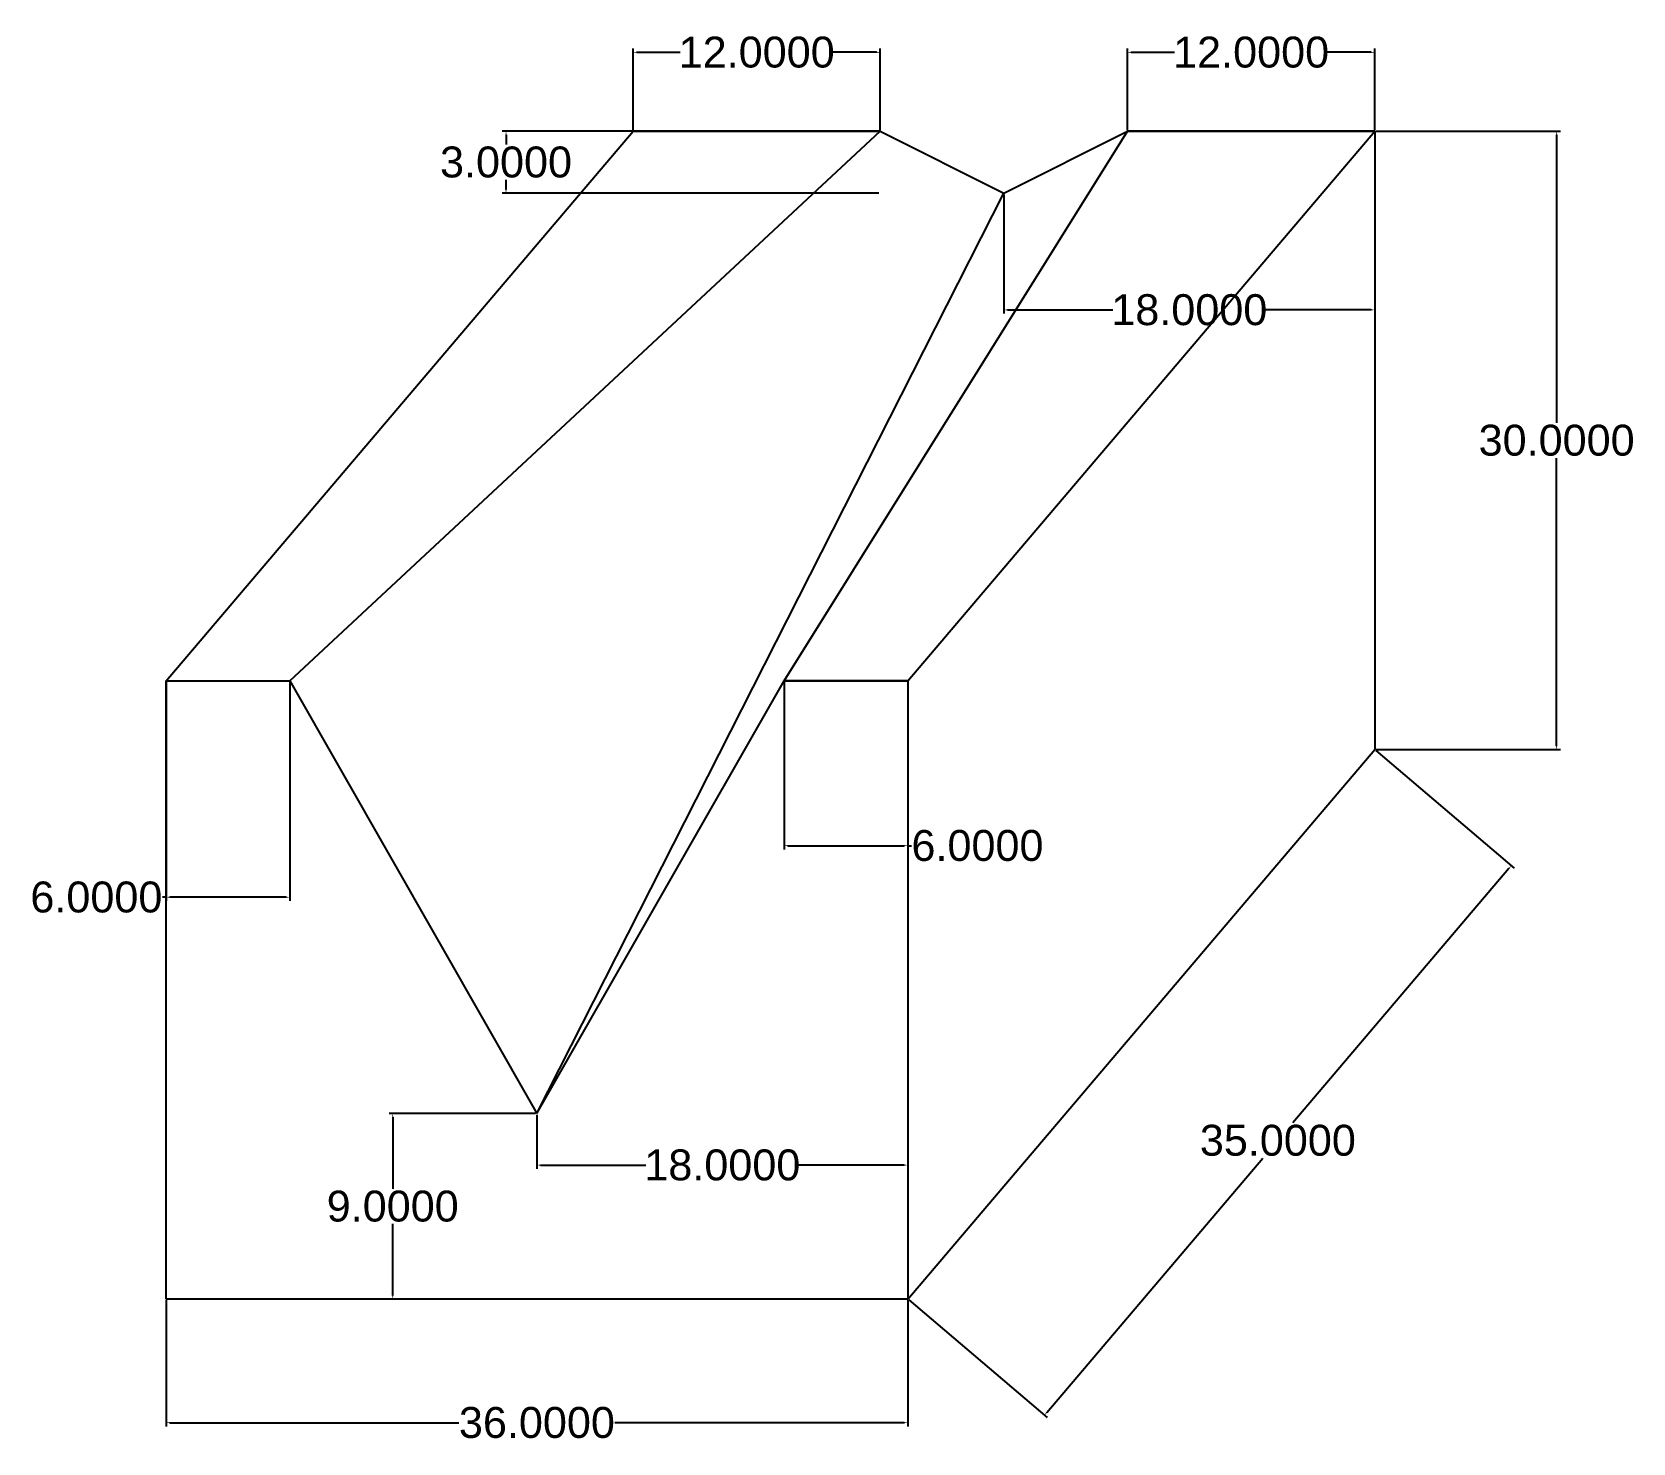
# Model space of a CAD drawing. Header units: inches. Extents: x 53 to 130.7, y 20.5 to 89.
import ezdxf

# ---------------------------------------------------------------- set-up
doc = ezdxf.new("R2010")
doc.units = ezdxf.units.IN
doc.header["$MEASUREMENT"] = 0
doc.styles.get("Standard").update_dxf_attribs({"font": 'arial.ttf'})
doc.dimstyles.get("Standard").update_dxf_attribs({"dimtxt": 1.5, "dimasz": 0.18, "dimexe": 0.18, "dimexo": 0.0625, "dimgap": 0.09, "dimtad": 0, "dimtih": 1, "dimtoh": 1, "dimdec": 4, "dimzin": 0, "dimdsep": 46, "dimtxsty": 'Standard', "dimcen": 0.09, "dimadec": 0, "dimazin": 0, "dimtfac": 1, "dimtdec": 4, "dimtofl": 0, "dimtmove": 0, "dimatfit": 3, "dimfxl": 1, "dimtolj": 1, "dimtzin": 0, "dimarcsym": 0})

# ---------------------------------------------------------------- blocks, each defined once
blk = doc.blocks.new('*D4')
at = {"color": 0, "lineweight": -2, "transparency": 16777216}
for p, q in [((82.168, 84.23), (82.168, 88.18)), ((82.348, 88), (84.455, 88)), ((93.988, 88), (91.881, 88)), ((94.168, 84.23), (94.168, 88.18))]:
    blk.add_line(p, q, dxfattribs=at)
at = {"color": 0, "lineweight": 35, "transparency": 16777216}
for points in [[(82.348, 88.03), (82.348, 87.97), (82.168, 88)], [(93.988, 88.03), (93.988, 87.97), (94.168, 88)]]:
    blk.add_solid(points, dxfattribs=at)
at = {"layer": 'Defpoints', "color": 0, "lineweight": 35, "transparency": 16777216}
for p in [(94.168, 88), (82.168, 84.168), (94.168, 84.168)]:
    blk.add_point(p, dxfattribs=at)
at = {"color": 0, "lineweight": 35, "transparency": 16777216, "insert": (88.168, 88), "char_height": 1.5, "attachment_point": 5}
blk.add_mtext('\\A1;12.0000', dxfattribs=at)
blk = doc.blocks.new('*D5')
at = {"color": 0, "lineweight": -2, "transparency": 16777216}
for p, q in [((106.168, 84.23), (106.168, 88.18)), ((106.348, 88), (108.455, 88)), ((117.988, 88), (115.881, 88)), ((118.168, 84.23), (118.168, 88.18))]:
    blk.add_line(p, q, dxfattribs=at)
at = {"color": 0, "lineweight": 35, "transparency": 16777216}
for points in [[(106.348, 88.03), (106.348, 87.97), (106.168, 88)], [(117.988, 88.03), (117.988, 87.97), (118.168, 88)]]:
    blk.add_solid(points, dxfattribs=at)
at = {"layer": 'Defpoints', "color": 0, "lineweight": 35, "transparency": 16777216}
for p in [(118.168, 88), (106.168, 84.168), (118.168, 84.168)]:
    blk.add_point(p, dxfattribs=at)
at = {"color": 0, "lineweight": 35, "transparency": 16777216, "insert": (112.168, 88), "char_height": 1.5, "attachment_point": 5}
blk.add_mtext('\\A1;12.0000', dxfattribs=at)
blk = doc.blocks.new('*D6')
at = {"color": 0, "lineweight": -2, "transparency": 16777216}
for p, q in [((94.105, 84.168), (75.82, 84.168)), ((76, 83.988), (76, 83.524)), ((76, 81.348), (76, 81.812)), ((94.105, 81.168), (75.82, 81.168))]:
    blk.add_line(p, q, dxfattribs=at)
at = {"color": 0, "lineweight": 35, "transparency": 16777216}
for points in [[(75.97, 83.988), (76.03, 83.988), (76, 84.168)], [(75.97, 81.348), (76.03, 81.348), (76, 81.168)]]:
    blk.add_solid(points, dxfattribs=at)
at = {"layer": 'Defpoints', "color": 0, "lineweight": 35, "transparency": 16777216}
for p in [(94.168, 84.168), (76, 81.168), (94.168, 81.168)]:
    blk.add_point(p, dxfattribs=at)
at = {"color": 0, "lineweight": 35, "transparency": 16777216, "insert": (76, 82.668), "char_height": 1.5, "attachment_point": 5}
blk.add_mtext('\\A1;3.0000', dxfattribs=at)
blk = doc.blocks.new('*D7')
at = {"color": 0, "lineweight": -2, "transparency": 16777216}
for p, q in [((100.168, 81.105), (100.168, 75.32)), ((118.168, 81.105), (118.168, 75.32)), ((100.348, 75.5), (105.455, 75.5)), ((117.988, 75.5), (112.881, 75.5))]:
    blk.add_line(p, q, dxfattribs=at)
at = {"color": 0, "lineweight": 35, "transparency": 16777216}
for points in [[(100.348, 75.53), (100.348, 75.47), (100.168, 75.5)], [(117.988, 75.53), (117.988, 75.47), (118.168, 75.5)]]:
    blk.add_solid(points, dxfattribs=at)
at = {"layer": 'Defpoints', "color": 0, "lineweight": 35, "transparency": 16777216}
for p in [(100.168, 81.168), (118.168, 81.168), (118.168, 75.5)]:
    blk.add_point(p, dxfattribs=at)
at = {"color": 0, "lineweight": 35, "transparency": 16777216, "insert": (109.168, 75.5), "char_height": 1.5, "attachment_point": 5}
blk.add_mtext('\\A1;18.0000', dxfattribs=at)
blk = doc.blocks.new('*D8')
at = {"color": 0, "lineweight": -2, "transparency": 16777216}
for p, q in [((118.23, 84.168), (127.18, 84.168)), ((127, 83.988), (127, 70.024)), ((127, 54.348), (127, 68.312)), ((118.23, 54.168), (127.18, 54.168))]:
    blk.add_line(p, q, dxfattribs=at)
at = {"color": 0, "lineweight": 35, "transparency": 16777216}
for points in [[(126.97, 83.988), (127.03, 83.988), (127, 84.168)], [(126.97, 54.348), (127.03, 54.348), (127, 54.168)]]:
    blk.add_solid(points, dxfattribs=at)
at = {"layer": 'Defpoints', "color": 0, "lineweight": 35, "transparency": 16777216}
for p in [(118.168, 84.168), (118.168, 54.168), (127, 54.168)]:
    blk.add_point(p, dxfattribs=at)
at = {"color": 0, "lineweight": 35, "transparency": 16777216, "insert": (127, 69.168), "char_height": 1.5, "attachment_point": 5}
blk.add_mtext('\\A1;30.0000', dxfattribs=at)
blk = doc.blocks.new('*D9')
at = {"color": 0, "lineweight": -2, "transparency": 16777216}
for p, q in [((59.5, 27.438), (59.5, 21.32)), ((95.5, 27.438), (95.5, 21.32)), ((59.68, 21.5), (73.717, 21.5)), ((95.32, 21.5), (81.283, 21.5))]:
    blk.add_line(p, q, dxfattribs=at)
at = {"color": 0, "lineweight": 35, "transparency": 16777216}
for points in [[(59.68, 21.53), (59.68, 21.47), (59.5, 21.5)], [(95.32, 21.53), (95.32, 21.47), (95.5, 21.5)]]:
    blk.add_solid(points, dxfattribs=at)
at = {"layer": 'Defpoints', "color": 0, "lineweight": 35, "transparency": 16777216}
for p in [(59.5, 27.5), (95.5, 27.5), (95.5, 21.5)]:
    blk.add_point(p, dxfattribs=at)
at = {"color": 0, "lineweight": 35, "transparency": 16777216, "insert": (77.5, 21.5), "char_height": 1.5, "attachment_point": 5}
blk.add_mtext('\\A1;36.0000', dxfattribs=at)
blk = doc.blocks.new('*D10')
at = {"color": 0, "lineweight": -2, "transparency": 16777216}
for p, q in [((77.5, 36.438), (77.5, 33.82)), ((95.5, 36.438), (95.5, 33.82)), ((77.68, 34), (82.787, 34)), ((95.32, 34), (90.213, 34))]:
    blk.add_line(p, q, dxfattribs=at)
at = {"color": 0, "lineweight": 35, "transparency": 16777216}
for points in [[(77.68, 34.03), (77.68, 33.97), (77.5, 34)], [(95.32, 34.03), (95.32, 33.97), (95.5, 34)]]:
    blk.add_solid(points, dxfattribs=at)
at = {"layer": 'Defpoints', "color": 0, "lineweight": 35, "transparency": 16777216}
for p in [(77.5, 36.5), (95.5, 36.5), (95.5, 34)]:
    blk.add_point(p, dxfattribs=at)
at = {"color": 0, "lineweight": 35, "transparency": 16777216, "insert": (86.5, 34), "char_height": 1.5, "attachment_point": 5}
blk.add_mtext('\\A1;18.0000', dxfattribs=at)
blk = doc.blocks.new('*D11')
at = {"color": 0, "lineweight": -2, "transparency": 16777216}
for p, q in [((59.5, 57.438), (59.5, 46.82)), ((65.5, 57.438), (65.5, 46.82)), ((59.5, 47), (59.32, 47)), ((65.32, 47), (59.68, 47))]:
    blk.add_line(p, q, dxfattribs=at)
at = {"color": 0, "lineweight": 35, "transparency": 16777216}
for points in [[(59.68, 47.03), (59.68, 46.97), (59.5, 47)], [(65.32, 47.03), (65.32, 46.97), (65.5, 47)]]:
    blk.add_solid(points, dxfattribs=at)
at = {"layer": 'Defpoints', "color": 0, "lineweight": 35, "transparency": 16777216}
for p in [(59.5, 57.5), (65.5, 57.5), (59.5, 47)]:
    blk.add_point(p, dxfattribs=at)
at = {"color": 0, "lineweight": 35, "transparency": 16777216, "insert": (56.115, 47), "char_height": 1.5, "attachment_point": 5}
blk.add_mtext('\\A1;6.0000', dxfattribs=at)
blk = doc.blocks.new('*D12')
at = {"color": 0, "lineweight": -2, "transparency": 16777216}
for p, q in [((77.438, 36.5), (70.32, 36.5)), ((70.5, 36.32), (70.5, 32.856)), ((70.5, 27.68), (70.5, 31.144)), ((77.438, 27.5), (70.32, 27.5))]:
    blk.add_line(p, q, dxfattribs=at)
at = {"color": 0, "lineweight": 35, "transparency": 16777216}
for points in [[(70.47, 36.32), (70.53, 36.32), (70.5, 36.5)], [(70.47, 27.68), (70.53, 27.68), (70.5, 27.5)]]:
    blk.add_solid(points, dxfattribs=at)
at = {"layer": 'Defpoints', "color": 0, "lineweight": 35, "transparency": 16777216}
for p in [(70.5, 36.5), (77.5, 36.5), (77.5, 27.5)]:
    blk.add_point(p, dxfattribs=at)
at = {"color": 0, "lineweight": 35, "transparency": 16777216, "insert": (70.5, 32), "char_height": 1.5, "attachment_point": 5}
blk.add_mtext('\\A1;9.0000', dxfattribs=at)
blk = doc.blocks.new('*D13')
at = {"color": 0, "lineweight": -2, "transparency": 16777216}
for p, q in [((118.215, 54.127), (124.938, 48.413)), ((124.684, 48.393), (114.195, 36.052)), ((102.249, 21.999), (112.739, 34.34)), ((95.548, 27.46), (102.27, 21.746))]:
    blk.add_line(p, q, dxfattribs=at)
at = {"color": 0, "lineweight": 35, "transparency": 16777216}
for points in [[(124.661, 48.412), (124.707, 48.373), (124.8, 48.53)], [(102.227, 22.019), (102.272, 21.98), (102.133, 21.862)]]:
    blk.add_solid(points, dxfattribs=at)
at = {"layer": 'Defpoints', "color": 0, "lineweight": 35, "transparency": 16777216}
for p in [(118.168, 54.168), (124.8, 48.53), (95.5, 27.5)]:
    blk.add_point(p, dxfattribs=at)
at = {"color": 0, "lineweight": 35, "transparency": 16777216, "insert": (113.467, 35.196), "char_height": 1.5, "attachment_point": 5}
blk.add_mtext('\\A1;35.0000', dxfattribs=at)
blk = doc.blocks.new('*D14')
at = {"color": 0, "lineweight": -2, "transparency": 16777216}
for p, q in [((89.5, 57.438), (89.5, 49.32)), ((95.5, 57.438), (95.5, 49.32)), ((89.68, 49.5), (95.32, 49.5)), ((95.5, 49.5), (95.68, 49.5))]:
    blk.add_line(p, q, dxfattribs=at)
at = {"color": 0, "lineweight": 35, "transparency": 16777216}
for points in [[(89.68, 49.53), (89.68, 49.47), (89.5, 49.5)], [(95.32, 49.53), (95.32, 49.47), (95.5, 49.5)]]:
    blk.add_solid(points, dxfattribs=at)
at = {"layer": 'Defpoints', "color": 0, "lineweight": 35, "transparency": 16777216}
for p in [(89.5, 57.5), (95.5, 57.5), (95.5, 49.5)]:
    blk.add_point(p, dxfattribs=at)
at = {"color": 0, "lineweight": 35, "transparency": 16777216, "insert": (98.885, 49.5), "char_height": 1.5, "attachment_point": 5}
blk.add_mtext('\\A1;6.0000', dxfattribs=at)

msp = doc.modelspace()

# ---------------------------------------------------------------- linework, layer by layer
for p, q in [((59.5, 57.5), (82.16769, 84.16788)), ((65.5, 57.5), (94.16769, 84.16788)), ((82.16769, 84.16788), (94.16769, 84.16788)), ((82.16769, 84.16788), (94.16769, 84.16788)), ((89.5, 57.5), (106.16769, 84.16788)), ((94.16769, 84.16788), (100.16769, 81.16788)), ((95.5, 57.5), (118.16769, 84.16788)), ((100.16769, 81.16788), (106.16769, 84.16788)), ((118.16769, 84.16788), (106.16769, 84.16788)), ((106.16769, 84.16788), (118.16769, 84.16788)), ((118.16769, 84.16788), (118.16769, 54.16788)), ((77.5, 36.5), (100.16769, 81.16788)), ((59.5, 57.5), (65.5, 57.5)), ((59.5, 27.5), (59.5, 57.5)), ((59.5, 57.5), (65.5, 57.5)), ((65.5, 57.5), (77.5, 36.5)), ((77.5, 36.5), (89.5, 57.5)), ((95.5, 57.5), (89.5, 57.5)), ((89.5, 57.5), (95.5, 57.5)), ((95.5, 57.5), (95.5, 27.5)), ((95.5, 27.5), (118.16769, 54.16788)), ((95.5, 27.5), (59.5, 27.5))]:
    msp.add_line(p, q)

# ---------------------------------------------------------------- dimensions: what is measured, and where the dimension line sits
at = {"color": 253, "lineweight": 35, "true_color": 0x9898cc}
for base, p1, p2, picture, middle in [((94.16769, 88), (82.16769, 84.16788), (94.16769, 84.16788), '*D4', (88.16769, 88)), ((118.16769, 88), (106.16769, 84.16788), (118.16769, 84.16788), '*D5', (112.16769, 88)), ((118.16769, 75.5), (100.16769, 81.16788), (118.16769, 81.16788), '*D7', (109.16769, 75.5))]:
    dim = msp.add_linear_dim(base=base, p1=p1, p2=p2, dimstyle='Standard', dxfattribs=at)
    dim.commit()
    dim.dimension.update_dxf_attribs({"geometry": picture, "text_midpoint": middle})
dim = msp.add_linear_dim(base=(76, 81.16788), p1=(94.16769, 84.16788), p2=(94.16769, 81.16788), angle=90, dimstyle='Standard', dxfattribs=at)
dim.commit()
dim.dimension.update_dxf_attribs({"geometry": '*D6', "text_midpoint": (76, 82.66788)})
at = {"color": 41, "lineweight": 35, "true_color": 0xf4ee51}
for base, p1, p2, picture, middle in [((127, 54.16788), (118.16769, 84.16788), (118.16769, 54.16788), '*D8', (127, 69.16788)), ((70.5, 36.5), (77.5, 27.5), (77.5, 36.5), '*D12', (70.5, 32))]:
    dim = msp.add_linear_dim(base=base, p1=p1, p2=p2, angle=90, dimstyle='Standard', dxfattribs=at)
    dim.commit()
    dim.dimension.update_dxf_attribs({"geometry": picture, "text_midpoint": middle})
for base, p1, p2, picture, middle in [((59.5, 47), (65.5, 57.5), (59.5, 57.5), '*D11', (56.11489, 47)), ((95.5, 49.5), (89.5, 57.5), (95.5, 57.5), '*D14', (98.88511, 49.5)), ((95.5, 34), (77.5, 36.5), (95.5, 36.5), '*D10', (86.5, 34)), ((95.5, 21.5), (59.5, 27.5), (95.5, 27.5), '*D9', (77.5, 21.5))]:
    dim = msp.add_linear_dim(base=base, p1=p1, p2=p2, dimstyle='Standard', dxfattribs=at)
    dim.commit()
    dim.dimension.update_dxf_attribs({"geometry": picture, "text_midpoint": middle})
dim = msp.add_aligned_dim(p1=(95.5, 27.5), p2=(118.16769, 54.16788), distance=-8.70516, dimstyle='Standard', dxfattribs=at)
dim.commit()
dim.dimension.update_dxf_attribs({"geometry": '*D13', "text_midpoint": (113.46665, 35.19606)})

doc.saveas('drawing.dxf')
